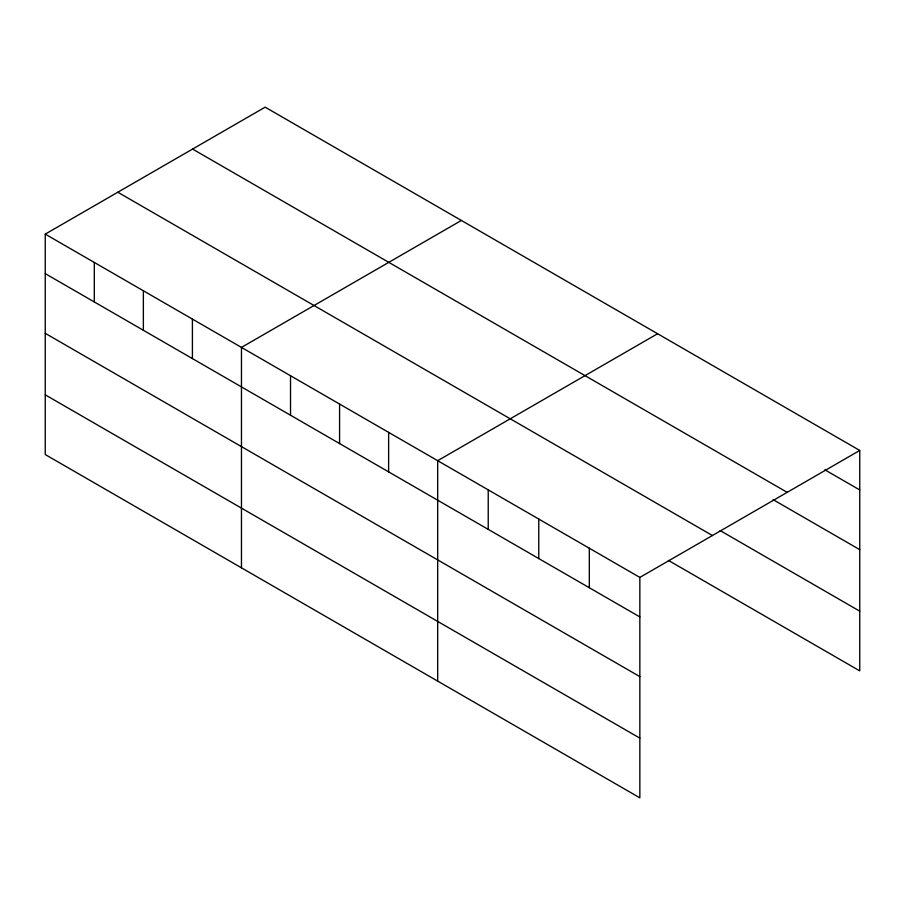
<?xml version="1.0" encoding="UTF-8"?>
<svg xmlns="http://www.w3.org/2000/svg" width="905" height="905" viewBox="0 0 905 905"><rect width="100%" height="100%" fill="white"/><g stroke="black" fill="none" stroke-linecap="round" stroke-linejoin="round"><path stroke-width="1.36" d="M45.25 234.124L639.846 577.413L639.846 797.837L45.25 454.548L45.25 234.124L265.154 107.163L859.75 450.452L859.75 670.876L668.422 560.41M461.369 220.447L241.465 347.407L241.465 567.831M657.584 333.741L437.681 460.69L437.681 681.114M639.846 577.413L859.75 450.452M824.851 469.808L859.75 489.956M192.584 149.065L787.18 492.354M773.108 499.639L859.75 549.663M720.165 530.579L859.75 611.169M117.82 192.233L712.416 535.522M45.25 273.627L639.846 616.916M45.25 333.334L639.846 676.623M45.25 394.84L639.846 738.129M589.313 548.238L589.313 587.741M538.769 519.051L538.769 558.555M488.225 489.877L488.225 529.38M388.63 432.375L388.63 471.878M339.579 404.049L339.579 443.552M290.528 375.733L290.528 415.237M192.414 319.092L192.414 358.595M143.363 290.765L143.363 330.268M94.301 262.45L94.301 301.953"/></g></svg>
